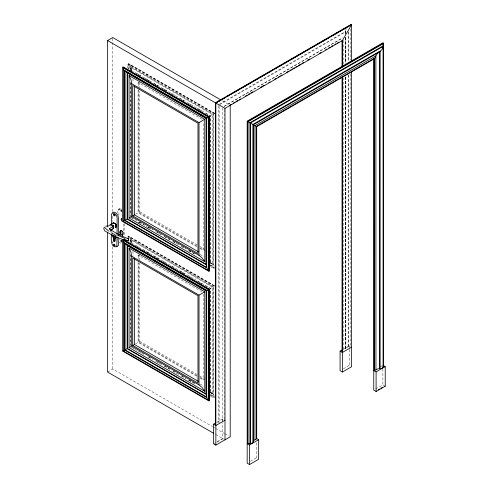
<?xml version="1.0" encoding="UTF-8"?>
<svg xmlns="http://www.w3.org/2000/svg" width="489" height="489" viewBox="0 0 489 489"><rect width="100%" height="100%" fill="white"/><g stroke="black" fill="none" stroke-linecap="round" stroke-linejoin="round"><path stroke-width="0.37" stroke-dasharray="2.44 1.83" d="M118.919 215.191L118.919 209.934L119.744 208.779L120.82 208.797M122.464 236.884L122.482 233.986L123.075 233.766L123.307 232.795L122.898 231.664L121.62 230.46L119.163 231.541M122.336 235.533L122.574 234.103A1.999 1.155 60 0 0 122.928 233.852L123.106 232.788A1.999 1.155 60 0 0 122.067 230.924L121.29 230.515A1.999 1.155 60 0 0 120.483 230.808L120.508 232.452A1.999 1.155 60 0 0 120.862 233.119L121.107 234.812M122.122 236.456L122.348 234.133M130.649 70.66L130.752 66.156L130.453 65.306L129.218 64.365L129.218 68.949M130.649 242.416L130.752 238.675L130.453 237.825L129.218 236.884M121.119 219.659C121.859 216.138 120.704 220.184 121.443 221.315M345.258 34.248L345.699 30.275L346.359 28.631M130.948 70.447L131.076 67.586L212.697 114.707L212.697 263.95L210.154 262.63M130.948 242.96L131.076 240.105L212.697 287.226L212.697 393.529L210.154 392.209M118.913 235.001L122.018 232.825A1.271 0.733 60 0 0 122.03 231.548L122.207 231.059L121.627 230.729L119.175 232.141M121.804 218.73L120.96 219.64L121.535 221.523M122.152 234.249L122.794 233.895L122.867 232.599L122.042 231.169L120.746 230.606L120.129 231.835L120.881 233.497L120.911 234.946M120.948 230.502L120.532 231.621L121.345 233.32L121.364 234.836M120.38 208.693C117.971 208.338 117.018 211.046 117.653 213.033M345.503 77.201L345.503 349.537L345.699 348.254L346.359 347.624L348.81 347.062L348.81 74.884M147.806 227.978L148.228 227.654L148.717 228.198L148.228 227.654M121.559 210.056L121.186 210.27A0.801 0.458 60 0 0 121.559 211.303M120.917 210.325L121.37 210.062M127.647 68.167L127.647 64.365L128.827 63.686L214.946 113.405M131.333 70.447L210.606 115.911L210.606 262.141L212.134 263.773M219.268 104.291L345.857 31.204L345.857 32.732M219.781 104.585L345.35 32.085L345.35 34.377M224.096 106.321L341.994 38.252M224.182 106.37L343.119 37.702M210.606 262.141L210.343 116.064L212.697 114.707M214.359 265.625L213.118 264.683L213.118 114.463L214.659 113.57L129.866 64.621M135.594 214.219L139.787 211.798L139.787 91.376M114.359 235.594L115.587 234.885M119.139 232.831L122.207 231.059M115.41 235.374L116.639 234.665M118.968 233.32L122.03 231.548M121.26 234.696L123.075 233.766M214.286 285.545L128.827 236.205L127.647 236.884L213.772 286.603L213.772 398.101L214.555 397.649L209.952 394.996M131.333 242.966L210.606 288.431L210.606 391.72L212.134 393.352M210.484 266.627L213.772 268.522L214.555 268.076L209.952 265.417M210.606 391.72L210.343 288.583L212.697 287.226M214.359 395.204L213.118 394.262L213.118 286.982L214.659 286.096L129.866 237.141M135.594 343.798L139.787 341.377L139.787 263.106M107.556 372.037L112.776 369.024L212.397 426.542M200.038 378.119L203.332 380.02L205.025 379.042M216.774 422.288L222.642 418.896L224.604 420.027M343.345 349.213L349.213 345.821L351.065 346.89M217.721 422.141L219.946 422.025M213.51 443.755L222.642 438.486L222.642 422.661M343.345 368.798L349.213 365.411L350.387 366.084M217.165 442.099L223.033 438.712M379.617 367.141L382.227 365.631M250.435 461.31L256.309 457.918L257.483 458.596M375.705 388.987L382.881 384.843L384.183 385.601M120.117 234.029L121.345 233.32M113.741 234.671L115.001 233.95M120.361 230.814L120.746 230.606M118.723 234.891L121.908 233.186L121.627 230.729M118.204 209.365L119.585 209.194A9.456 5.458 60 0 1 121.627 210.374M121.694 209.799L121.009 210.264L121.657 211.56M121.217 219.005L121.828 218.791M113.662 234.696L114.206 234.744M121.455 209.824L121.81 209.977M138.344 222.226L140.966 223.601L138.411 222.25M115.245 234.946L116.571 235.649M222.293 100.777L228.895 104.585M214.555 113.631L128.436 63.912L128.436 69.236M127.647 64.365L213.772 114.084L213.772 268.522M130.649 66.852L213.118 114.463M136.602 73.491L140.557 75.771M144.506 78.051L150.429 81.474M153.723 83.368L158.332 86.033M162.281 88.313L166.89 90.972M170.838 93.252L175.447 95.917M179.402 98.197L184.011 100.856M188.62 103.515L192.568 105.801M197.177 108.46L201.786 111.119M205.735 113.399L210.343 116.064M129.915 69.89L131.883 71.027M138.46 74.823L140.435 75.96M147.006 79.756L149.634 81.278M155.551 84.689L158.179 86.211M164.096 89.628L166.731 91.143M181.847 99.872L183.821 101.015M198.944 109.744L201.572 111.26M202.012 119.353L138.087 82.445L138.087 86.253M139.787 211.798L197.122 244.897M199.756 246.419L205.025 249.463M196.829 245.936L138.742 212.397L138.742 89.573M200.129 247.844L205.411 250.894M196.743 246.639L138.087 212.776L138.087 90.068M200.038 248.54L203.332 250.441L203.332 121.639M200.135 254.488L204.084 256.768M210.062 262.428L212.697 263.95M189.035 250.435L191.016 251.578M131.413 217.391L135.367 219.671M139.322 221.957L143.931 224.616M148.546 227.281L152.495 229.561M157.11 232.226L161.064 234.506M164.359 236.413L169.628 239.451M172.923 241.358L176.877 243.638M181.486 246.303L185.441 248.583M188.736 250.484L194.665 253.907M210.478 263.039L213.772 264.94M131.309 217.452L138.57 221.639M139.231 222.024L145.166 225.453M148.467 227.354L153.081 230.019M155.722 231.548L161.657 234.971M164.298 236.499L170.233 239.922M172.874 241.45L178.815 244.879M181.45 246.401L186.071 249.066M188.711 250.588L194.646 254.017M210.478 263.161L213.118 264.683M210.582 264.879L214.555 267.171M210.343 265.191L214.286 267.465M214.555 286.157L128.436 236.431L128.436 237.96M130.649 239.372L213.118 286.982M136.602 246.01L140.557 248.29M143.185 249.812L149.775 253.614M153.723 255.894L158.332 258.553M162.941 261.212L166.89 263.492M171.498 266.157L175.447 268.437M180.056 271.095L184.665 273.761M188.62 276.041L193.228 278.699M197.177 280.979L201.786 283.644M205.08 285.539L210.343 288.583M147.666 252.66L149.634 253.797M156.211 257.593L158.179 258.73M181.847 272.391L184.475 273.913M199.598 282.642L201.572 283.779M202.012 291.872L138.087 254.965L138.087 258.767M139.787 341.377L197.122 374.476M199.756 375.998L204.371 378.663M196.829 375.515L138.742 341.976L138.742 262.831M200.129 377.422L204.09 379.709M196.743 376.218L138.087 342.355L138.087 262.562M200.135 384.067L204.084 386.347M210.062 392.007L212.697 393.529M189.035 380.014L191.016 381.157M132.733 347.728L135.367 349.25M139.322 351.536L143.931 354.195M148.546 356.86L152.495 359.14M157.11 361.805L161.064 364.085M164.359 365.992L169.628 369.03M172.923 370.937L176.877 373.217M181.486 375.882L185.441 378.162M188.736 380.063L194.665 383.486M210.478 392.618L213.772 394.519M137.25 350.46L130.649 346.652L130.649 254.586M137.91 350.839L145.166 355.032M148.467 356.933L152.421 359.219M155.722 361.126L161.657 364.549M164.298 366.078L170.233 369.501M172.874 371.029L178.815 374.458M181.45 375.98L186.071 378.645M188.711 380.167L194.646 383.596M210.478 392.74L213.118 394.262M210.582 394.458L214.555 396.75M210.343 394.77L214.286 397.044M210.484 396.206L213.772 398.101M213.057 426.921L215.038 428.064M215.698 428.45L224.274 433.401M224.934 433.78L228.895 436.066M215.759 434.507L223.675 439.079M122.513 242.746L120.245 241.126L119.2 239.378M114.585 234.598L109.579 230.985M146.022 226.236L147.446 227.348M119.059 241.884L119.585 242.397A9.45 5.458 60 0 0 121.627 243.571M119.102 233.577L119.395 234.145M131.596 70.294L130.948 68.154M131.596 242.819L130.948 240.68M121.871 221.26L121.394 220.209L121.645 218.742L121.235 220.368M112.494 242.263L112.684 242.96M121.027 240.026L121.052 240.619A1.07 0.617 60 0 0 121.516 241.37M124.457 223.577L124.463 236.309M111.529 231.462L111.535 233.718M382.881 369.024L382.881 384.843M350.705 28.894L350.705 60.178M350.705 73.912L350.705 346.334M349.213 345.821L349.213 348.834M349.213 349.586L349.213 365.411M348.81 31.43L348.81 61.162M348.339 32.25L348.339 62.005M348.339 74.976L348.339 347.331M345.857 37.317L345.857 63.27M345.857 77.011L345.857 348.767M345.699 30.275L345.699 33.325M345.699 37.14L345.699 63.063M345.699 76.791L345.699 348.254M345.503 37.531L345.503 62.708M345.35 38.197L345.35 63.399M345.35 77.152L345.35 349.06M343.779 40.373L343.779 64.053M343.779 77.8L343.779 350.46M256.309 442.851L256.309 457.918M224.17 109.414L224.17 419.513M222.782 107.843L222.782 420.76M222.642 418.896L222.642 421.909M219.115 106.492L219.115 421.94M218.607 105.435L218.607 422.233M203.332 294.152L203.332 380.02M139.787 82.225L139.787 87.562M139.787 253.987L139.787 260.062M138.742 82.708L138.742 86.522M138.742 255.221L138.742 259.029M132.99 78.637L132.99 83.209M132.99 251.144L132.99 256.456M131.076 67.586L131.076 70.63M131.076 240.105L131.076 242.385M130.752 66.156L130.752 69.964M130.752 82.158L130.752 215.49M130.752 238.675L130.752 242.477M130.752 254.635L130.752 345.069M130.649 82.861L130.649 217.073M128.827 63.686L128.827 69.01M128.827 236.205L128.827 237.733M123.558 223.956L123.558 235.979M112.776 38.307L112.776 211.688M112.776 216.266L112.776 221.615M112.776 233.07L112.776 234.598M112.776 241.474L112.776 243.002M112.776 246.823L112.776 369.024M112.433 232.575L112.433 234.078M121.669 241.309A0.801 0.458 60 0 1 121.284 240.857L121.162 240.435A0.801 0.458 60 0 1 121.186 240.191M121.627 211.713A0.801 0.465 60 0 1 120.899 211.101A0.801 0.465 60 0 1 120.966 210.288A0.801 0.465 60 0 1 121.712 210.68M121.627 241.639A0.801 0.465 60 0 1 120.856 240.93A0.801 0.465 60 0 1 121.089 240.178M121.278 240.215A0.801 0.465 60 0 1 121.712 240.6"/><path stroke-width="0.73" d="M117.048 236.841L116.798 246.694C110.337 248.369 111.156 237.703 111.535 234.469M117.06 233.84L117.115 217.324C116.602 215.221 114.713 212.752 112.323 213.057L111.529 214.206L111.529 223.962M115.875 237.807L114.646 238.516L114.628 241.401L113.906 241.401L112.776 235.429M115.869 237.489L114.897 238.436L114.719 241.499A0.758 0.434 60 0 1 114.395 241.499L113.754 240.851M115.068 238.339L115.025 241.285L114.01 240.906M103.882 227.825L103.772 228.656L104.805 230.93L112.825 235.521L118.222 237.801M112.892 235.472L113.057 236.755A1.999 1.155 60 0 0 113.222 237.11M124.646 70.318L124.646 220.539L207.116 268.149L207.312 269.69L208.552 270.637L208.552 117.097L123.216 67.83L123.411 69.371L123.998 70.061L207.116 117.928M124.646 242.837L124.646 350.118L207.116 397.728L207.312 399.269L208.552 400.216L208.552 289.616L123.216 240.35L123.112 241.04L123.998 242.581L207.116 290.448M110.911 230.123L112.629 229.28L112.971 227.721L112.776 226.26L111.571 225.343L109.988 224.879L108.075 226.211L105.587 226.15M112.776 228.956L113.662 228.589L113.68 225.802L111.199 224.304L110.349 224.897M119.108 238.167L122.898 239.586L128.625 240.832L128.625 238.968L118.191 234.445L109.652 229.164L109.328 228.497M206.694 267.416L206.694 118.173L125.074 71.052L125.074 220.294L206.694 267.416L206.768 266.157L206.169 264.702L206.169 118.472L206.816 118.1M206.694 396.995L206.694 290.692L125.074 243.571L125.074 349.867L206.694 396.995L206.768 395.735L206.169 394.281L206.169 290.992L206.816 290.619M116.003 225.814L115.704 226.927L116.419 226.004L116.07 224.585L115.068 223.345L113.778 223.302M127.751 238.742L128.625 238.968L128.686 239.763M128.729 240.295L128.625 240.832L125.441 239.873M383.015 43.735L383.083 45.88L382.111 49.273L381.017 50.667L377.795 53.038L375.876 55.85L375.962 370.02L374.134 370.754L374.134 58.863L373.749 58.637L373.749 390.118L376.096 391.475L385.228 386.2L385.228 366.616L383.376 365.546L383.376 43.105L247.672 121.455L247.672 443.896L248.033 443.682L248.033 121.663L383.015 43.735L383.376 43.105L382.881 42.818L247.177 121.168L247.177 463.193L249.524 464.55L258.657 459.275L258.657 439.69L256.309 438.333M128.625 238.968L128.625 240.832M112.684 212.721L113.369 212.171L114.365 212.208A9.456 5.458 60 0 1 116.406 213.387L117.788 215.154L118.338 217.208L118.338 235.233M111.04 224.488L113.252 222.782L114.994 223.534L116.009 224.482L115.887 227.605L116.009 224.482M115.068 223.345L113.992 223.241M112.928 223.045L113.252 222.782L114.994 223.534M350.075 25.287L350.705 25.08M115.508 226.933L116.107 226.535M114.622 245.716L114.805 245.13A0.801 0.458 60 0 0 114.322 244.384L114.151 244.298M113.79 214.445L114.805 215.203A0.801 0.458 60 0 1 114.622 215.79M254.958 439.562L254.958 125.661L375.876 55.85L375.039 57.934L256.267 126.413L256.346 439.079L253.485 440.675L253.039 442.533L252.379 443.162L248.033 443.682M107.556 226.92L107.556 40.556L112.776 37.543L220.973 100.013M122.825 67.152L123.216 66.926L209.335 116.645L209.335 271.083L208.944 271.309L122.825 221.59L122.825 67.152L208.944 116.871L209.335 116.645M129.396 73.845L127.158 72.855L127.158 219.084L206.169 264.702L206.431 118.32L195.9 112.238M216.975 102.207L215.655 102.971L217.049 102.244M218.296 101.449L219.61 100.685M220.93 99.927L222.911 98.784M224.225 98.02L225.545 97.262M227.526 96.119L228.84 95.355M230.16 94.597L238.07 90.031M239.39 89.267L252.568 81.657M253.889 80.899L258.504 78.234M259.824 77.47L264.439 74.805M265.753 74.047L267.734 72.904M269.054 72.146L270.368 71.382M271.688 70.618L273.663 69.481M274.983 68.717L276.303 67.959M277.618 67.195L282.232 64.53M284.213 63.387L285.533 62.629M286.847 61.865L300.032 54.255M301.352 53.497L305.967 50.832M307.281 50.067L311.896 47.402M313.217 46.644L315.191 45.501M316.511 44.743L317.832 43.979M319.152 43.221L321.126 42.078M322.447 41.314L323.761 40.556M325.081 39.792L327.062 38.649M328.376 37.891L329.696 37.127M331.67 35.99L332.991 35.226M334.311 34.468L341.56 30.281M343.541 29.138L347.496 26.852M218.369 101.48L219.695 100.716M221.682 99.573L223.002 98.809M224.329 98.044L225.649 97.28M227.636 96.131L228.956 95.367M233.589 92.696L238.222 90.019M242.856 87.348L246.823 85.055M248.809 83.906L250.13 83.142M254.103 80.85L256.083 79.707M257.41 78.943L262.043 76.266M263.363 75.502L265.35 74.359M266.67 73.594L267.996 72.83M269.317 72.066L271.303 70.917M275.937 68.246L277.257 67.482M278.583 66.718L280.57 65.569M281.89 64.805L283.217 64.041M285.197 62.898L286.523 62.134M287.844 61.37L289.17 60.605M291.157 59.456L292.477 58.692M293.803 57.928L295.124 57.164M297.11 56.021L298.431 55.257M300.417 54.108L301.744 53.344M303.064 52.58L304.39 51.816M306.371 50.673L307.697 49.909M312.33 47.237L316.297 44.945M317.624 44.181L319.604 43.032M321.591 41.889L325.564 39.597M326.884 38.833L328.871 37.684M332.838 35.391L334.824 34.248M336.151 33.484L337.471 32.72M339.458 31.571L340.778 30.807M342.104 30.043L344.091 28.9M345.411 28.136L346.738 27.372M348.058 26.608L350.045 25.459M204.781 261.688L202.177 257.984L199.023 255.344L199.023 122.598L204.781 119.273L129.072 75.569L129.072 217.984L204.781 261.688L204.781 119.273M207.012 117.99L208.552 117.097M229.879 105.086L231.199 104.328M233.18 103.185L234.5 102.421M235.82 101.657L237.801 100.514M239.121 99.756L240.435 98.992M245.056 96.327L247.037 95.184M248.357 94.42L249.671 93.662M250.991 92.898L252.972 91.755M260.227 87.568L264.188 85.282M268.809 82.61L270.13 81.852M274.745 79.187L276.065 78.423M278.045 77.28L279.366 76.516M280.68 75.758L282 74.994M286.621 72.329L288.602 71.186M289.922 70.422L291.236 69.664M292.556 68.9L294.537 67.757M295.857 66.999L297.178 66.235M298.498 65.471L300.478 64.328M301.792 63.57L303.773 62.427M307.734 60.141L309.714 58.998M319.61 53.283L320.931 52.519M325.546 49.854L326.866 49.096M328.846 47.953L330.167 47.188M331.487 46.424L332.801 45.666M334.782 44.523L336.102 43.759M337.422 43.001L338.743 42.237M107.556 40.556L224.995 108.356L342.428 40.556L351.567 24.737L351.065 24.45L215.362 102.8L215.362 425.241M382.612 46.693L250.399 123.026L250.399 443.45M247.177 121.168L256.701 126.663L374.134 58.863L374.574 58.112L374.574 370.503M122.825 221.59L124.646 220.539M125.074 220.294L127.421 218.938L127.421 72.708M129.072 217.984L131.694 216.468L131.694 83.723L130.985 79.676L129.072 75.569M132.739 215.863L197.984 253.534L197.984 123.204L132.739 85.532L132.739 215.863L134.438 214.885L198.363 251.792M122.825 239.671L123.216 239.445L209.335 289.164L209.335 400.662L208.944 400.888L122.825 351.169L122.825 239.671L208.944 289.39L209.335 289.164M140.587 252.831L127.158 245.38L127.158 348.663L206.169 394.281L206.431 290.845L203.797 289.323M204.781 391.267L202.177 387.563L199.023 384.922L199.023 295.118L204.781 291.799L129.072 248.088L129.072 347.563L204.781 391.267L204.781 291.799M207.012 290.509L208.552 289.616M122.825 351.169L124.646 350.118M125.074 349.867L127.421 348.516L127.421 245.227M129.072 347.563L131.694 346.047L131.694 256.248L130.985 252.196L129.072 248.088M132.739 345.442L197.984 383.113L197.984 295.723L132.739 258.051L132.739 345.442L134.438 344.464L198.363 381.371M230.215 105.343L230.215 436.824L215.857 445.112L213.51 443.755L213.51 424.171L215.466 423.04M351.567 71.999L351.567 366.762L342.428 372.037L340.081 370.68L340.081 351.096L342.037 349.965M224.995 420.253L215.857 425.528L213.51 424.171M351.567 347.178L342.428 352.453L340.081 351.096M256.267 438.81L256.701 438.56L256.701 126.663M383.015 365.754L383.376 365.546M375.876 369.751L377.795 368.902L382.111 368.26L383.083 366.848L383.083 45.88L249.928 122.757L249.928 443.725M247.177 443.609L249.524 444.966L258.657 439.69M373.749 370.534L376.096 371.884L385.228 366.616M378.315 389.739L379.617 388.987M380.925 388.235L382.227 387.484M114.646 238.516L115.233 238.296L115.471 237.318L115.062 236.187M116.932 246.682C120.428 245.637 117.171 239.879 118.338 237.489M114.897 238.436L115.123 238.406A1.999 1.155 60 0 0 115.477 238.149L115.648 237.092A1.993 1.149 60 0 0 115.459 236.431M122.898 239.586L125.349 240.105M115.508 224.384L116.07 224.585M113.68 225.802L109.615 228.626L111.082 230.716M125.031 238.534L117.293 235.05M383.083 366.848L383.156 365.839M114.059 223.302L114.884 223.687M130.716 74.609L141.248 80.691M142.568 81.449L147.177 84.108M148.491 84.872L161.657 92.476M162.978 93.234L167.586 95.893M168.901 96.657L173.509 99.316M174.83 100.074L176.804 101.217M178.118 101.975L179.439 102.739M180.753 103.497L185.362 106.156M186.682 106.92L194.579 111.48M206.169 118.472L127.158 72.855L125.63 71.229M131.694 83.723L199.023 122.598M131.694 216.468L199.023 255.344M127.421 218.938L206.431 264.549M208.552 270.637L123.216 221.364L123.216 67.83M384.837 385.974L385.228 386.2M141.908 253.589L146.517 256.248M147.831 257.012L152.44 259.671M153.76 260.435L158.369 263.094M159.683 263.852L164.292 266.517M165.612 267.275L193.919 283.62M195.239 284.378L196.554 285.142M197.874 285.9L199.848 287.043M201.162 287.801L202.483 288.565M206.169 290.992L127.158 245.38L125.63 243.748M131.694 256.248L199.023 295.118M131.694 346.047L199.023 384.922M127.421 348.516L206.431 394.128M208.552 400.216L123.216 350.943L123.216 240.35M213.779 433.364L107.556 372.037L107.556 232.269M104.212 227.116L108.619 231.089M113.417 237.422L113.692 240.674M113.778 235.258L114.053 237.721L114.169 237.354A1.271 0.733 60 0 0 114.181 236.083M111.529 229.213L111.529 230.716M380.13 368.553L380.13 50.99L252.88 124.457L252.88 442.019M379.623 368.847L379.623 51.871L253.388 124.75L253.388 441.726M376.096 371.884L376.096 391.475M351.567 61.327L351.567 24.737L215.857 103.087L215.857 445.112M342.428 66.486L342.428 40.556L342.043 40.33L342.043 67.024M342.428 77.158L342.428 372.037M342.043 76.938L342.043 352.227M249.524 444.966L249.524 464.55M224.995 108.356L224.995 439.837M208.944 116.871L208.944 271.309M208.944 289.39L208.944 400.888M134.438 86.076L134.438 214.885M134.438 258.595L134.438 344.464M114.096 215.606A0.801 0.458 60 0 1 113.906 215.374M114.206 245.619A0.801 0.458 60 0 1 113.827 245.16M113.65 214.261L114.181 215.875L114.976 215.588A1.027 0.593 60 0 0 114.334 214.292L113.65 214.261M114.976 245.515L114.395 245.918A1.07 0.617 60 0 1 113.576 244.934L113.552 244.347L114.12 244.097L114.976 245.515"/></g></svg>
